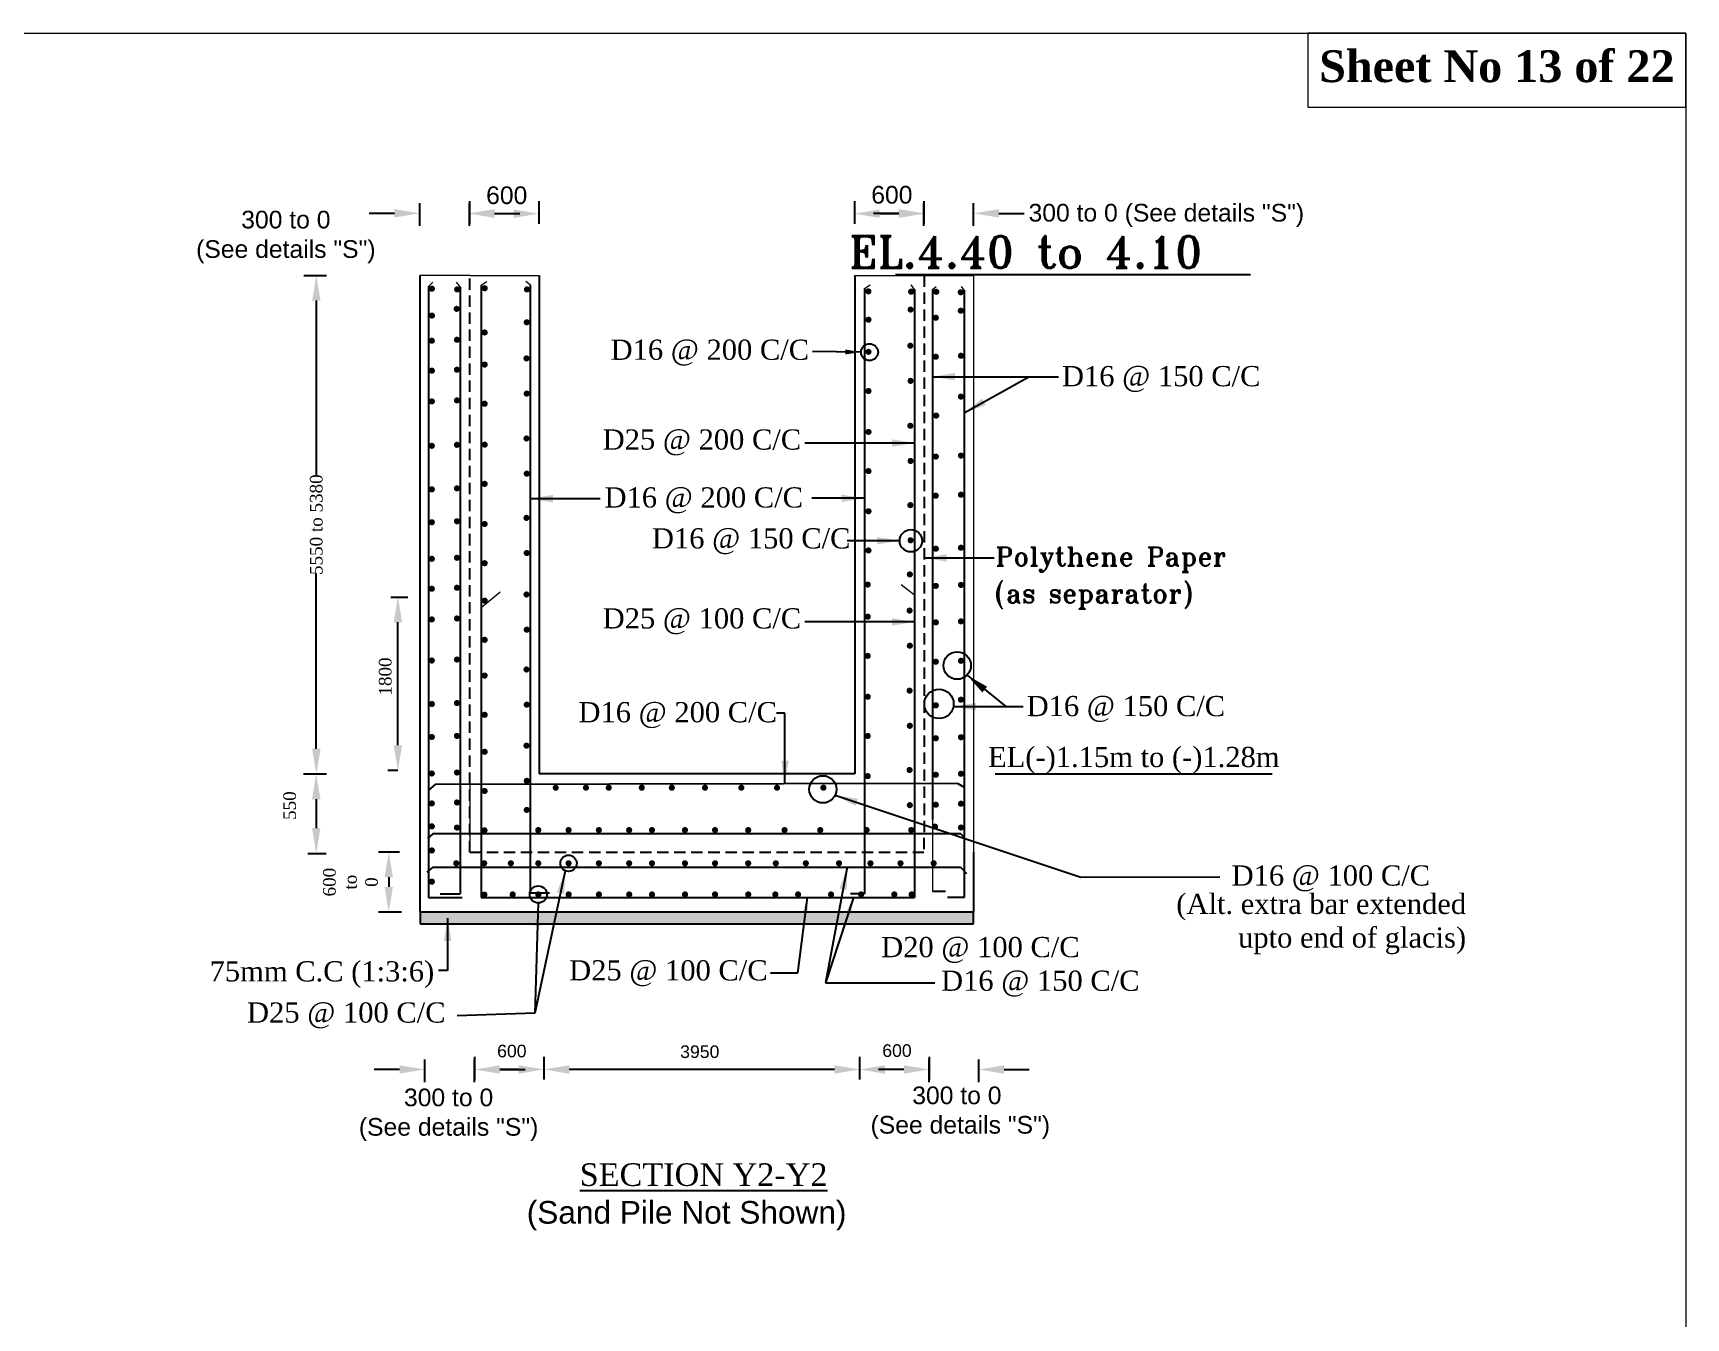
# Model space of a CAD drawing. Extents: x -545075 to 1728153, y -708141 to -305611.
# Drawn here: x 739812 to 772536, y -631002 to -605555 of the extents above; entities that cross this region are included whole.
import ezdxf

# ---------------------------------------------------------------- set-up
doc = ezdxf.new("R2010")
doc.units = 0
doc.header["$MEASUREMENT"] = 0
doc.linetypes.add('DASHED', pattern=[0.75, 0.5, -0.25])
doc.linetypes.add('HIDDEN', pattern=[0.375, 0.25, -0.125])
doc.layers.get('0').update_dxf_attribs({"linetype": 'CONTINUOUS'})
doc.layers.get('DEFPOINTS').update_dxf_attribs({"linetype": 'CONTINUOUS'})
doc.layers.add('LINE', color=7, linetype='CONTINUOUS')
doc.layers.add('TEXT', color=7, linetype='CONTINUOUS')
doc.layers.add('Other line', color=7, linetype='CONTINUOUS', lineweight=15)
doc.styles.add('BIG', font='ROMANT.SHX')
doc.styles.get("Standard").update_dxf_attribs({"font": 'times.ttf', "height": 250})
doc.dimstyles.new('3', dxfattribs={"dimtxt": 225, "dimasz": 350, "dimexe": 100, "dimexo": 25, "dimgap": 9, "dimtad": 0, "dimdec": 0, "dimzin": 0, "dimdsep": 46, "dimtxsty": 'Standard', "dimcen": 0, "dimclrt": 256, "dimadec": 0, "dimazin": 0, "dimtfac": 1, "dimtdec": 0, "dimtofl": 0, "dimtmove": 2, "dimatfit": 3, "dimfxl": 1, "dimtolj": 1, "dimtzin": 0, "dimarcsym": 0})
doc.dimstyles.new('ISO-25', dxfattribs={"dimtxt": 2.5, "dimasz": 2.5, "dimexe": 1.25, "dimexo": 0.625, "dimtad": 1, "dimtxsty": 'Standard', "dimcen": 2.5, "dimadec": 0, "dimazin": 0, "dimtfac": 1, "dimtmove": 0, "dimatfit": 3, "dimfxl": 1, "dimarcsym": 0})

# ---------------------------------------------------------------- blocks, each defined once
blk = doc.blocks.new('*D339')
at = {"layer": 'DEFPOINTS', "color": 0, "lineweight": -2}
for p in [(743524, -610355), (745420, -610355), (744811, -620229)]:
    blk.add_point(p, dxfattribs=at)
at = {"layer": 'LINE', "color": 7, "lineweight": -2}
for p, q in [((745170, -610355), (745620, -610355)), ((745420, -610855), (745420, -614324)), ((745420, -619729), (745420, -616260)), ((745170, -620229), (745620, -620229))]:
    blk.add_line(p, q, dxfattribs=at)
for points in [[(745337, -610855), (745504, -610855), (745420, -610355)], [(745337, -619729), (745504, -619729), (745420, -620229)]]:
    blk.add_solid(points, dxfattribs=at)
at = {"layer": 'LINE', "color": 7, "insert": (745420, -615292), "char_height": 250, "attachment_point": 5, "rotation": 90}
blk.add_mtext('\\A1;5550 to 5380', dxfattribs=at)
blk = doc.blocks.new('*D340')
at = {"layer": 'DEFPOINTS', "color": 0, "lineweight": -2}
for p in [(744811, -620229), (745246, -621801), (745418, -621801)]:
    blk.add_point(p, dxfattribs=at)
at = {"layer": 'LINE', "color": 7, "lineweight": -2}
for p, q in [((745168, -620229), (745618, -620229)), ((745418, -620729), (745418, -621301)), ((745251, -621801), (745618, -621801))]:
    blk.add_line(p, q, dxfattribs=at)
for points in [[(745335, -620729), (745502, -620729), (745418, -620229)], [(745335, -621301), (745502, -621301), (745418, -621801)]]:
    blk.add_solid(points, dxfattribs=at)
at = {"layer": 'LINE', "color": 7, "insert": (744894, -620856), "char_height": 250, "attachment_point": 5, "rotation": 90}
blk.add_mtext('\\A1;550', dxfattribs=at)
blk = doc.blocks.new('*D347')
at = {"layer": 'DEFPOINTS', "color": 0, "lineweight": -2}
for p in [(748451, -608798), (749826, -608798), (748451, -609133)]:
    blk.add_point(p, dxfattribs=at)
at = {"layer": 'LINE', "color": 7, "lineweight": -2}
for p, q in [((748451, -608883), (748451, -609333)), ((749826, -608883), (749826, -609333)), ((749326, -609133), (748951, -609133))]:
    blk.add_line(p, q, dxfattribs=at)
for points in [[(748951, -609049), (748951, -609216), (748451, -609133)], [(749326, -609049), (749326, -609216), (749826, -609133)]]:
    blk.add_solid(points, dxfattribs=at)
at = {"layer": 'LINE', "color": 7, "insert": (749190, -608770), "char_height": 250, "attachment_point": 5}
blk.add_mtext('\\A1;{\\fArial|b0|i0|c0|p34;\\H1.4x;600}', dxfattribs=at)
blk = doc.blocks.new('*D348')
at = {"layer": 'DEFPOINTS', "color": 0, "lineweight": -2}
for p in [(747467, -609126), (747467, -610348), (748451, -610348)]:
    blk.add_point(p, dxfattribs=at)
at = {"layer": 'LINE', "color": 7, "lineweight": -2}
for p, q in [((747467, -609376), (747467, -608926)), ((748451, -609376), (748451, -608926)), ((746967, -609126), (746467, -609126)), ((748951, -609126), (749451, -609126))]:
    blk.add_line(p, q, dxfattribs=at)
for points in [[(746967, -609042), (746967, -609209), (747467, -609126)], [(748951, -609042), (748951, -609209), (748451, -609126)]]:
    blk.add_solid(points, dxfattribs=at)
at = {"layer": 'LINE', "color": 7, "insert": (744817, -609594), "char_height": 250, "attachment_point": 5}
blk.add_mtext('\\A1;{\\fArial|b0|i0|c0|p34;\\H1.4x;300 to 0\\P(See details "S")}', dxfattribs=at)
blk = doc.blocks.new('*D349')
at = {"layer": 'DEFPOINTS', "color": 0, "lineweight": -2}
for p in [(756076, -608590), (757451, -608699), (756076, -609133)]:
    blk.add_point(p, dxfattribs=at)
at = {"layer": 'LINE', "color": 7, "lineweight": -2}
for p, q in [((756076, -608883), (756076, -609333)), ((757451, -608883), (757451, -609333)), ((756951, -609133), (756576, -609133))]:
    blk.add_line(p, q, dxfattribs=at)
for points in [[(756576, -609049), (756576, -609216), (756076, -609133)], [(756951, -609049), (756951, -609216), (757451, -609133)]]:
    blk.add_solid(points, dxfattribs=at)
at = {"layer": 'LINE', "color": 7, "insert": (756815, -608760), "char_height": 250, "attachment_point": 5}
blk.add_mtext('\\A1;{\\fArial|b0|i0|c0|p34;\\H1.4x;600}', dxfattribs=at)
blk = doc.blocks.new('*D350')
at = {"layer": 'DEFPOINTS', "color": 0, "lineweight": -2}
for p in [(757451, -609126), (757451, -610348), (758434, -610348)]:
    blk.add_point(p, dxfattribs=at)
at = {"layer": 'LINE', "color": 7, "lineweight": -2}
for p, q in [((757451, -609376), (757451, -608926)), ((758434, -609376), (758434, -608926)), ((756951, -609126), (756451, -609126)), ((758934, -609126), (759434, -609126))]:
    blk.add_line(p, q, dxfattribs=at)
for points in [[(756951, -609042), (756951, -609209), (757451, -609126)], [(758934, -609042), (758934, -609209), (758434, -609126)]]:
    blk.add_solid(points, dxfattribs=at)
at = {"layer": 'LINE', "color": 7, "insert": (762249, -609166), "char_height": 250, "attachment_point": 5}
blk.add_mtext('\\A1;{\\fArial|b0|i0|c0|p34;\\H1.4x;300 to 0 (See details "S")}', dxfattribs=at)
blk = doc.blocks.new('*D351')
at = {"layer": 'DEFPOINTS', "color": 0, "lineweight": -2}
for p in [(756177, -625538), (749927, -625746), (749927, -626081)]:
    blk.add_point(p, dxfattribs=at)
at = {"layer": 'LINE', "color": 7, "lineweight": -2}
for p, q in [((749927, -625831), (749927, -626281)), ((756177, -625831), (756177, -626281)), ((755677, -626081), (750427, -626081))]:
    blk.add_line(p, q, dxfattribs=at)
for points in [[(750427, -625998), (750427, -626165), (749927, -626081)], [(755677, -625998), (755677, -626165), (756177, -626081)]]:
    blk.add_solid(points, dxfattribs=at)
at = {"layer": 'LINE', "color": 7, "insert": (753012, -625731), "char_height": 250, "attachment_point": 5}
blk.add_mtext('\\A1;{\\fArial|b0|i0|c0|p34;3950}', dxfattribs=at)
blk = doc.blocks.new('*D352')
at = {"layer": 'DEFPOINTS', "color": 0, "lineweight": -2}
for p in [(756177, -625538), (757552, -625648), (756177, -626081)]:
    blk.add_point(p, dxfattribs=at)
at = {"layer": 'LINE', "color": 7, "lineweight": -2}
for p, q in [((756177, -625831), (756177, -626281)), ((757552, -625831), (757552, -626281)), ((757052, -626081), (756677, -626081))]:
    blk.add_line(p, q, dxfattribs=at)
for points in [[(756677, -625998), (756677, -626165), (756177, -626081)], [(757052, -625998), (757052, -626165), (757552, -626081)]]:
    blk.add_solid(points, dxfattribs=at)
at = {"layer": 'LINE', "color": 7, "insert": (756916, -625709), "char_height": 250, "attachment_point": 5}
blk.add_mtext('\\A1;{\\fArial|b0|i0|c0|p34;600}', dxfattribs=at)
blk = doc.blocks.new('*D353')
at = {"layer": 'DEFPOINTS', "color": 0, "lineweight": -2}
for p in [(748552, -625746), (749927, -625746), (748552, -626081)]:
    blk.add_point(p, dxfattribs=at)
at = {"layer": 'LINE', "color": 7, "lineweight": -2}
for p, q in [((748552, -625831), (748552, -626281)), ((749927, -625831), (749927, -626281)), ((749427, -626081), (749052, -626081))]:
    blk.add_line(p, q, dxfattribs=at)
for points in [[(749052, -625998), (749052, -626165), (748552, -626081)], [(749427, -625998), (749427, -626165), (749927, -626081)]]:
    blk.add_solid(points, dxfattribs=at)
at = {"layer": 'LINE', "color": 7, "insert": (749291, -625718), "char_height": 250, "attachment_point": 5}
blk.add_mtext('\\A1;{\\fArial|b0|i0|c0|p34;600}', dxfattribs=at)
blk = doc.blocks.new('*D354')
at = {"layer": 'DEFPOINTS', "color": 0, "lineweight": -2}
for p in [(757552, -626081), (757552, -627303), (758535, -627303)]:
    blk.add_point(p, dxfattribs=at)
at = {"layer": 'LINE', "color": 7, "lineweight": -2}
for p, q in [((757552, -626331), (757552, -625881)), ((758535, -626331), (758535, -625881)), ((757052, -626081), (756552, -626081)), ((759035, -626081), (759535, -626081))]:
    blk.add_line(p, q, dxfattribs=at)
for points in [[(757052, -625998), (757052, -626165), (757552, -626081)], [(759035, -625998), (759035, -626165), (758535, -626081)]]:
    blk.add_solid(points, dxfattribs=at)
at = {"layer": 'LINE', "color": 7, "insert": (758102, -626938), "char_height": 250, "attachment_point": 5}
blk.add_mtext('\\A1;{\\fArial|b0|i0|c0|p34;\\H1.4x;300 to 0\\P (See details "S")}', dxfattribs=at)
blk = doc.blocks.new('*D355')
at = {"layer": 'DEFPOINTS', "color": 0, "lineweight": -2}
for p in [(747568, -626081), (747568, -627303), (748552, -627303)]:
    blk.add_point(p, dxfattribs=at)
at = {"layer": 'LINE', "color": 7, "lineweight": -2}
for p, q in [((747568, -626331), (747568, -625881)), ((748552, -626331), (748552, -625881)), ((747068, -626081), (746568, -626081)), ((749052, -626081), (749552, -626081))]:
    blk.add_line(p, q, dxfattribs=at)
for points in [[(747068, -625998), (747068, -626165), (747568, -626081)], [(749052, -625998), (749052, -626165), (748552, -626081)]]:
    blk.add_solid(points, dxfattribs=at)
at = {"layer": 'LINE', "color": 7, "insert": (748039, -626979), "char_height": 250, "attachment_point": 5}
blk.add_mtext('\\A1;{\\fArial|b0|i0|c0|p34;\\H1.4x;300 to 0\\P(See details "S")}', dxfattribs=at)
blk = doc.blocks.new('*D75')
at = {"layer": 'DEFPOINTS', "color": 0, "lineweight": -2}
for p in [(747070, -621776), (746854, -622965), (747478, -622965)]:
    blk.add_point(p, dxfattribs=at)
at = {"layer": 'LINE', "color": 7, "lineweight": -2}
for p, q in [((747065, -621776), (746654, -621776)), ((746854, -622276), (746854, -622465)), ((747104, -622965), (746654, -622965))]:
    blk.add_line(p, q, dxfattribs=at)
for points in [[(746771, -622276), (746938, -622276), (746854, -621776)], [(746771, -622465), (746938, -622465), (746854, -622965)]]:
    blk.add_solid(points, dxfattribs=at)
at = {"layer": 'LINE', "color": 7, "insert": (746097, -622371), "char_height": 250, "attachment_point": 5, "rotation": 90}
blk.add_mtext('\\A1;600\\Pto\\P0', dxfattribs=at)
blk = doc.blocks.new('*D558')
at = {"layer": 'DEFPOINTS', "color": 0, "lineweight": -2}
for p in [(746888, -616725), (747035, -616725), (747035, -620160)]:
    blk.add_point(p, dxfattribs=at)
at = {"layer": 'LINE', "color": 7, "lineweight": -2}
for p, q in [((746893, -616725), (747235, -616725)), ((747035, -619660), (747035, -617225)), ((747035, -620160), (746835, -620160))]:
    blk.add_line(p, q, dxfattribs=at)
for points in [[(746952, -617225), (747119, -617225), (747035, -616725)], [(746952, -619660), (747119, -619660), (747035, -620160)]]:
    blk.add_solid(points, dxfattribs=at)
at = {"layer": 'LINE', "color": 7, "insert": (746786, -618299), "char_height": 250, "attachment_point": 5, "rotation": 90}
blk.add_mtext('\\A1;1800', dxfattribs=at)

msp = doc.modelspace()

# ---------------------------------------------------------------- hatches: boundary and pattern name
at = {"layer": 'LINE'}
h = msp.add_hatch(dxfattribs=at)
h.set_pattern_fill('AR-CONC', color=256, scale=56, style=0)
h.set_pattern_definition([(50, (304526.18, 19042.53), (401.6657, -35.1412), [42, -462]), (355, (304526.18, 19042.53), (-77.70075, 421.2276), [33.6, -369.6]), (100.4514, (304559.65, 19039.6), (323.96525, 386.08614), [35.6945, -392.63958]), (46.1842, (304526.2, 19154.53), (597.655, -92.69065), [63, -693]), (96.6356, (304576, 19146.8), (523.4111, 545.506), [53.54176, -588.9593]), (351.1842, (304526.2, 19154.5), (523.4107, 545.5064), [50.4, -554.4]), (21, (304582.18, 19126.53), (334.26795, -225.46658), [42, -462]), (326, (304582.18, 19126.53), (136.25659, 406.08403), [33.6, -369.6]), (71.4514, (304610.03, 19107.74), (470.52467, 180.61708), [35.6945, -392.63958]), (37.5, (304526.18, 19042.53), (6.80952, 186.420558), [0, -365.12, 0, -375.2, 0, -371]), (7.5, (304526.18, 19042.53), (147.31894, 220.87056), [0, -213.92, 0, -356.72, 0, -141.4]), (327.5, (304401.3, 19042.53), (298.940564, -12.630728), [0, -140, 0, -436.8, 0, -579.6]), (317.5, (304345.3, 19042.53), (326.584255, 56.05879), [0, -182, 0, -290.08, 0, -411.6])])
h.paths.add_polyline_path([(758428.701, -623194.53), (758428.701, -622964.7), (747477.985, -622964.7), (747477.985, -623194.53)])

# ---------------------------------------------------------------- linework, layer by layer
at = {"color": 7, "linetype": 'ByBlock', "lineweight": 20}
msp.add_lwpolyline([(700563.752, -656449.814), (700563.752, -605555.167), (772535.981, -605555.167), (772535.981, -656449.814), (700563.752, -656449.814)], close=True, dxfattribs=at)
at = {"linetype": 'ByBlock'}
for centre, radius in [((756373.563, -611875.107), 167.415), ((757191.907, -615610.406), 221.213), ((758109.124, -618081.91), 272.386), ((757748.013, -618841.216), 289.922), ((755450.379, -620533.649), 270)]:
    msp.add_circle(centre, radius, dxfattribs=at)
at = {"layer": 'LINE'}
for p, q in [((747472.666, -610354.631), (747472.666, -621963.411)), ((747472.666, -610354.631), (747472.666, -620221.922)), ((747642.171, -610574.007), (747642.171, -622675.781)), ((748266.159, -610579.007), (748266.159, -622601.26)), ((748685.877, -610550.007), (748685.877, -622675.781)), ((749652.879, -610545.007), (749652.879, -622583)), ((749831.159, -610354.631), (749831.159, -620229.017)), ((756081.159, -610354.631), (756081.159, -620229.017)), ((756271.159, -610614.007), (756271.159, -622600)), ((757266.159, -610636.007), (757266.159, -622675.781)), ((757620.344, -610636.007), (757620.344, -621131.779)), ((758244.333, -610649.007), (758244.333, -622675.781)), ((747775.991, -620434.861), (747642.171, -620548.593)), ((758119.524, -620417.023), (747775.991, -620434.861)), ((756081.159, -620229.017), (749831.159, -620229.017)), ((758119.524, -620417.023), (758244.333, -620488.992)), ((758862.842, -620229.017), (764342.302, -620229.017)), ((758179.842, -621414.017), (747724.842, -621414.017)), ((747725.88, -622074.512), (747607.912, -622171.854)), ((747725.88, -622074.512), (758173.954, -622074.512)), ((758173.954, -622074.512), (758294.819, -622203.015)), ((747875.143, -622601.26), (748266.159, -622601.26)), ((748685.877, -622675.781), (757266.159, -622675.781)), ((757876.403, -622558), (757620.344, -622558)), ((747477.985, -622964.7), (747477.985, -623194.53)), ((758428.701, -623194.53), (758428.701, -622964.7)), ((747477.985, -623194.53), (758428.701, -623194.53))]:
    msp.add_line(p, q, dxfattribs=at)
at = {"layer": 'LINE', "color": 0, "linetype": 'DASHED', "ltscale": 450}
for p, q in [((748456.159, -621776.419), (748456.159, -610354.631)), ((757456.159, -610354.631), (757450.84, -621776.419))]:
    msp.add_line(p, q, dxfattribs=at)
at = {"layer": 'LINE', "color": 0}
msp.add_line((763912.646, -610343.759), (756888.549, -610343.759), dxfattribs=at)
at = {"layer": 'LINE', "color": 0, "linetype": 'ByBlock', "lineweight": -2}
for p, q in [((747724.842, -621414.017), (747621.842, -621510)), ((758179.842, -621414.017), (758254.842, -621494)), ((747642.171, -622675.781), (748309.842, -622674)), ((749652.879, -622583), (750034.842, -622583)), ((756271.159, -622600), (755994.842, -622600)), ((758244.333, -622675.781), (757916.842, -622675.781))]:
    msp.add_line(p, q, dxfattribs=at)
at = {"layer": 'LINE', "lineweight": 9}
msp.add_lwpolyline([(772535.981, -605555.167), (765049.177, -605555.167), (765049.177, -607023.778), (772535.981, -607023.778)], close=True, dxfattribs=at)
at = {"layer": 'LINE', "color": 0, "const_width": 60.48}
for points in [[(747678.414, -610618.007, 1), (747738.894, -610618.007, 1)], [(748178.414, -610633.007, 1), (748238.894, -610633.007, 1)], [(748724.414, -610609.007, 1), (748784.894, -610609.007, 1)], [(749559.414, -610633.007, 1), (749619.894, -610633.007, 1)], [(756320.414, -610671.007, 1), (756380.894, -610671.007, 1)], [(757165.414, -610677.007, 1), (757225.894, -610677.007, 1)], [(757664.414, -610680.007, 1), (757724.894, -610680.007, 1)], [(758148.414, -610689.007, 1), (758208.894, -610689.007, 1)], [(747678.802, -611150.699, 1), (747739.282, -611150.699, 1)], [(748168.419, -611017.252, 1), (748228.899, -611017.252, 1)], [(749555.877, -611283.905, 1), (749616.357, -611283.905, 1)], [(756321.34, -611232.865, 1), (756381.82, -611232.865, 1)], [(757154.743, -611031.738, 1), (757215.223, -611031.738, 1)], [(757655.01, -611194.347, 1), (757715.49, -611194.347, 1)], [(758149.052, -611054.749, 1), (758209.532, -611054.749, 1)], [(747676.836, -611649.224, 1), (747737.316, -611649.224, 1)], [(748174.307, -611629.588, 1), (748234.787, -611629.588, 1)], [(748722.473, -611485.032, 1), (748782.953, -611485.032, 1)], [(756322.011, -611868.749, 1), (756382.491, -611868.749, 1)], [(757149.788, -611747.181, 1), (757210.268, -611747.181, 1)], [(757655.01, -611966.282, 1), (757715.49, -611966.282, 1)], [(758152.481, -611946.646, 1), (758212.961, -611946.646, 1)], [(747676.836, -612242.423, 1), (747737.316, -612242.423, 1)], [(748174.307, -612222.787, 1), (748234.787, -612222.787, 1)], [(748723.144, -612120.916, 1), (748783.624, -612120.916, 1)], [(749550.922, -611999.348, 1), (749611.402, -611999.348, 1)], [(756321.34, -612644.758, 1), (756381.82, -612644.758, 1)], [(757154.743, -612443.631, 1), (757215.223, -612443.631, 1)], [(747676.836, -612850.511, 1), (747737.316, -612850.511, 1)], [(748174.307, -612830.875, 1), (748234.787, -612830.875, 1)], [(748722.473, -612896.926, 1), (748782.953, -612896.926, 1)], [(749555.877, -612695.798, 1), (749616.357, -612695.798, 1)], [(758152.481, -612755.413, 1), (758212.961, -612755.413, 1)], [(757662.272, -613130.788, 1), (757722.752, -613130.788, 1)], [(749550.922, -613585.416, 1), (749611.402, -613585.416, 1)], [(756322.011, -613454.817, 1), (756382.491, -613454.817, 1)], [(757149.788, -613333.249, 1), (757210.268, -613333.249, 1)], [(747676.836, -613730.027, 1), (747737.316, -613730.027, 1)], [(748174.307, -613710.391, 1), (748234.787, -613710.391, 1)], [(748723.144, -613706.984, 1), (748783.624, -613706.984, 1)], [(757655.01, -613943.225, 1), (757715.49, -613943.225, 1)], [(758152.481, -613923.589, 1), (758212.961, -613923.589, 1)], [(749555.877, -614281.866, 1), (749616.357, -614281.866, 1)], [(756321.34, -614230.826, 1), (756381.82, -614230.826, 1)], [(757154.743, -614029.699, 1), (757215.223, -614029.699, 1)], [(747676.836, -614591.758, 1), (747737.316, -614591.758, 1)], [(748174.307, -614572.122, 1), (748234.787, -614572.122, 1)], [(748722.473, -614482.994, 1), (748782.953, -614482.994, 1)], [(757149.788, -614904.763, 1), (757210.268, -614904.763, 1)], [(757654.257, -614718.386, 1), (757714.737, -614718.386, 1)], [(758151.729, -614698.751, 1), (758212.209, -614698.751, 1)], [(747676.836, -615243.549, 1), (747737.316, -615243.549, 1)], [(748174.307, -615223.913, 1), (748234.787, -615223.913, 1)], [(749550.922, -615156.93, 1), (749611.402, -615156.93, 1)], [(756322.011, -615026.331, 1), (756382.491, -615026.331, 1)], [(748723.144, -615278.499, 1), (748783.624, -615278.499, 1)], [(749555.877, -615853.381, 1), (749616.357, -615853.381, 1)], [(756321.34, -615802.341, 1), (756381.82, -615802.341, 1)], [(757154.743, -615601.214, 1), (757215.223, -615601.214, 1)], [(757655.01, -615767.943, 1), (757715.49, -615767.943, 1)], [(758152.481, -615748.308, 1), (758212.961, -615748.308, 1)], [(747676.836, -615967.736, 1), (747737.316, -615967.736, 1)], [(748174.307, -615948.101, 1), (748234.787, -615948.101, 1)], [(748722.473, -616054.508, 1), (748782.953, -616054.508, 1)], [(747676.836, -616560.935, 1), (747737.316, -616560.935, 1)], [(748174.307, -616541.299, 1), (748234.787, -616541.299, 1)], [(756306.953, -616478.175, 1), (756367.433, -616478.175, 1)], [(757140.356, -616277.048, 1), (757200.836, -616277.048, 1)], [(757655.01, -616504.378, 1), (757715.49, -616504.378, 1)], [(758152.481, -616484.742, 1), (758212.961, -616484.742, 1)], [(748723.144, -616796.443, 1), (748783.624, -616796.443, 1)], [(749550.922, -616674.875, 1), (749611.402, -616674.875, 1)], [(747676.836, -617169.023, 1), (747737.316, -617169.023, 1)], [(748174.307, -617149.388, 1), (748234.787, -617149.388, 1)], [(756307.624, -617114.059, 1), (756368.104, -617114.059, 1)], [(757135.401, -616992.491, 1), (757195.881, -616992.491, 1)], [(757655.01, -617226.261, 1), (757715.49, -617226.261, 1)], [(758152.481, -617206.625, 1), (758212.961, -617206.625, 1)], [(749555.877, -617371.325, 1), (749616.357, -617371.325, 1)], [(748722.473, -617572.452, 1), (748782.953, -617572.452, 1)], [(757140.356, -617688.941, 1), (757200.836, -617688.941, 1)], [(747676.836, -617982.229, 1), (747737.316, -617982.229, 1)], [(748174.307, -617962.593, 1), (748234.787, -617962.593, 1)], [(749550.922, -618159.579, 1), (749611.402, -618159.579, 1)], [(756306.953, -617890.068, 1), (756367.433, -617890.068, 1)], [(757655.01, -618007.32, 1), (757715.49, -618007.32, 1)], [(758152.481, -617987.684, 1), (758212.961, -617987.684, 1)], [(748723.144, -618281.147, 1), (748783.624, -618281.147, 1)], [(747676.836, -618843.96, 1), (747737.316, -618843.96, 1)], [(748174.307, -618824.324, 1), (748234.787, -618824.324, 1)], [(749555.877, -618856.029, 1), (749616.357, -618856.029, 1)], [(756307.624, -618700.127, 1), (756368.104, -618700.127, 1)], [(757135.401, -618578.559, 1), (757195.881, -618578.559, 1)], [(757655.01, -618869.051, 1), (757715.49, -618869.051, 1)], [(758151.076, -618758.088, 1), (758211.556, -618758.088, 1)], [(748722.473, -619057.156, 1), (748782.953, -619057.156, 1)], [(747676.836, -619495.751, 1), (747737.316, -619495.751, 1)], [(748174.307, -619476.116, 1), (748234.787, -619476.116, 1)], [(756306.953, -619476.136, 1), (756367.433, -619476.136, 1)], [(757140.356, -619275.009, 1), (757200.836, -619275.009, 1)], [(757655.01, -619520.842, 1), (757715.49, -619520.842, 1)], [(758152.481, -619501.207, 1), (758212.961, -619501.207, 1)], [(748723.144, -619790.022, 1), (748783.624, -619790.022, 1)], [(749550.922, -619668.453, 1), (749611.402, -619668.453, 1)], [(757135.401, -620150.073, 1), (757195.881, -620150.073, 1)], [(747676.836, -620219.938, 1), (747737.316, -620219.938, 1)], [(748174.307, -620200.303, 1), (748234.787, -620200.303, 1)], [(749555.877, -620364.904, 1), (749616.357, -620364.904, 1)], [(750128.532, -620500.604, 1), (750189.012, -620500.604, 1)], [(750728.378, -620500.604, 1), (750788.858, -620500.604, 1)], [(751179.84, -620500.604, 1), (751240.32, -620500.604, 1)], [(751833.357, -620500.604, 1), (751893.837, -620500.604, 1)], [(752428.238, -620500.604, 1), (752488.718, -620500.604, 1)], [(753084.911, -620500.604, 1), (753145.391, -620500.604, 1)], [(753804.724, -620500.604, 1), (753865.204, -620500.604, 1)], [(754510.627, -620500.604, 1), (754571.107, -620500.604, 1)], [(755429.338, -620500.604, 1), (755489.818, -620500.604, 1)], [(756307.624, -620271.641, 1), (756368.104, -620271.641, 1)], [(757655.01, -620245.029, 1), (757715.49, -620245.029, 1)], [(758152.481, -620225.394, 1), (758212.961, -620225.394, 1)], [(747676.836, -620813.137, 1), (747737.316, -620813.137, 1)], [(748174.307, -620793.502, 1), (748234.787, -620793.502, 1)], [(748722.473, -620566.031, 1), (748782.953, -620566.031, 1)], [(758152.481, -620818.593, 1), (758212.961, -620818.593, 1)], [(749555.877, -620940.904, 1), (749616.357, -620940.904, 1)], [(757140.356, -620846.524, 1), (757200.836, -620846.524, 1)], [(757655.01, -620838.228, 1), (757715.49, -620838.228, 1)], [(747676.836, -621266.853, 1), (747737.316, -621266.853, 1)], [(748174.307, -621291.59, 1), (748234.787, -621291.59, 1)], [(748719.306, -621345.555, 1), (748779.786, -621345.555, 1)], [(749783.964, -621339.755, 1), (749844.444, -621339.755, 1)], [(750383.811, -621339.755, 1), (750444.291, -621339.755, 1)], [(750983.658, -621339.755, 1), (751044.138, -621339.755, 1)], [(751583.504, -621339.755, 1), (751643.984, -621339.755, 1)], [(752034.966, -621339.755, 1), (752095.446, -621339.755, 1)], [(752688.483, -621339.755, 1), (752748.963, -621339.755, 1)], [(753283.364, -621339.755, 1), (753343.844, -621339.755, 1)], [(753940.038, -621339.755, 1), (754000.518, -621339.755, 1)], [(754659.85, -621339.755, 1), (754720.33, -621339.755, 1)], [(755365.753, -621339.755, 1), (755426.233, -621339.755, 1)], [(756284.464, -621339.755, 1), (756344.944, -621339.755, 1)], [(757167.93, -621339.755, 1), (757228.41, -621339.755, 1)], [(757639.139, -621271.826, 1), (757699.619, -621271.826, 1)], [(758152.481, -621289.681, 1), (758212.961, -621289.681, 1)], [(747676.836, -621743.853, 1), (747737.316, -621743.853, 1)], [(748160.335, -621997.487, 1), (748220.815, -621997.487, 1)], [(748713.182, -621997.487, 1), (748773.662, -621997.487, 1)], [(749241.029, -621997.487, 1), (749301.509, -621997.487, 1)], [(749783.964, -621997.487, 1), (749844.444, -621997.487, 1)], [(750383.811, -621997.487, 1), (750444.291, -621997.487, 1)], [(750983.658, -621997.487, 1), (751044.138, -621997.487, 1)], [(751583.504, -621997.487, 1), (751643.984, -621997.487, 1)], [(752034.966, -621997.487, 1), (752095.446, -621997.487, 1)], [(752688.483, -621997.487, 1), (752748.963, -621997.487, 1)], [(753283.364, -621997.487, 1), (753343.844, -621997.487, 1)], [(753940.038, -621997.487, 1), (754000.518, -621997.487, 1)], [(754486.8, -621997.487, 1), (754547.28, -621997.487, 1)], [(755081.681, -621997.487, 1), (755142.161, -621997.487, 1)], [(755738.355, -621997.487, 1), (755798.835, -621997.487, 1)], [(756360.838, -621997.487, 1), (756421.318, -621997.487, 1)], [(756955.72, -621997.487, 1), (757016.2, -621997.487, 1)], [(757612.393, -621997.487, 1), (757672.873, -621997.487, 1)], [(747676.836, -622361.853, 1), (747737.316, -622361.853, 1)], [(748717.396, -622617.744, 1), (748777.876, -622617.744, 1)], [(749277.243, -622614.744, 1), (749337.723, -622614.744, 1)], [(749784.964, -622614.744, 1), (749845.444, -622614.744, 1)], [(750384.811, -622614.744, 1), (750445.291, -622614.744, 1)], [(750984.658, -622614.744, 1), (751045.138, -622614.744, 1)], [(751584.504, -622614.744, 1), (751644.984, -622614.744, 1)], [(752035.966, -622614.744, 1), (752096.446, -622614.744, 1)], [(752689.483, -622614.744, 1), (752749.963, -622614.744, 1)], [(753284.364, -622614.744, 1), (753344.844, -622614.744, 1)], [(753941.038, -622614.744, 1), (754001.518, -622614.744, 1)], [(754476.405, -622614.744, 1), (754536.885, -622614.744, 1)], [(754927.866, -622614.744, 1), (754988.346, -622614.744, 1)], [(755581.383, -622614.744, 1), (755641.863, -622614.744, 1)], [(756176.265, -622614.744, 1), (756236.745, -622614.744, 1)], [(756832.938, -622614.744, 1), (756893.418, -622614.744, 1)], [(757175.304, -622613.744, 1), (757235.784, -622613.744, 1)]]:
    msp.add_lwpolyline(points, format="xyb", close=True, dxfattribs=at)
at = {"layer": 'LINE'}
msp.add_lwpolyline([(758428.701, -621776.419), (758428.701, -622964.7), (747477.985, -622964.7), (747477.985, -621776.419)], dxfattribs=at)
at = {"layer": 'LINE', "color": 0, "linetype": 'DASHED', "ltscale": 450}
msp.add_lwpolyline([(748456.159, -621776.419), (757450.84, -621776.419)], dxfattribs=at)
at = {"layer": 'LINE'}
msp.add_circle((750414.051, -621997.487), 161.134, dxfattribs=at)
at = {"layer": 'LINE', "color": 0, "linetype": 'ByBlock', "lineweight": -2}
msp.add_circle((749815.204, -622614.744), 169.256, dxfattribs=at)
at = {"layer": 'Other line', "color": 0}
for p, q in [((748456.159, -610354.631), (747472.666, -610354.631)), ((747642.171, -610574.007), (747723.654, -610486.007)), ((748266.159, -610579.007), (748196.654, -610486.007)), ((748456.159, -610354.631), (749831.159, -610354.631)), ((748685.877, -610550.007), (748798.654, -610477.007)), ((749652.879, -610545.007), (749568.654, -610477.007)), ((756081.159, -610354.631), (758434.333, -610354.631)), ((756271.159, -610614.007), (756386.654, -610540.007)), ((757266.159, -610636.007), (757197.654, -610543.007)), ((757456.159, -610354.631), (758434.333, -610354.631)), ((757620.344, -610636.007), (757688.654, -610573.007)), ((758244.333, -610649.007), (758192.654, -610578.007)), ((758434.333, -621989.01), (758434.333, -610354.631)), ((757266.159, -616685.47), (756997.57, -616484)), ((748685.877, -616930), (749060.543, -616622.919)), ((747642.171, -621106.688), (747642.171, -621485.829)), ((748266.159, -621297.907), (748266.159, -621354.211)), ((757620.344, -621131.779), (757620.344, -622558)), ((758244.333, -621432.999), (758244.333, -621489.302))]:
    msp.add_line(p, q, dxfattribs=at)
at = {"layer": 'Other line', "color": 0, "linetype": 'HIDDEN'}
msp.add_line((748456.159, -620229.017), (748456.159, -621776.419), dxfattribs=at)

# ---------------------------------------------------------------- texts
at = {"linetype": 'ByBlock', "char_height": 400, "attachment_point": 3}
for s, insert, width in [('D16 @ 200 C/C', (755176.311, -611626.908), 4181.1469), ('D16 @ 150 C/C', (764112.446, -612150.003), 4181.1469), ('D25 @ 200 C/C', (755019.479, -613405.142), 4181.1469), ('D16 @ 200 C/C', (755055.592, -614552.185), 4181.1469), ('D16 @ 150 C/C', (755994.656, -615362.206), 4181.1469), ('D25 @ 100 C/C', (755019.479, -616947.396), 4181.1469), ('D16 @ 200 C/C', (754540.066, -618805.363), 4181.1469), ('D16 @ 150 C/C', (763412.899, -618684.201), 4181.1469), ('D16 @ 100 C/C', (767471.056, -622039.498), 4181.1469), ('     (Alt. extra bar extended upto end of glacis)', (768183.209, -622601.547), 6702.19456), ('{\\fTimes New Roman|b0|i0|c0|p18;D20 @ 100 C/C}', (760532.9, -623457.339), 4181.1469), ('{\\fTimes New Roman|b0|i0|c0|p18;75mm C.C (1:3:6)}', (747755.008, -623937.309), 4523.64507), ('D25 @ 100 C/C', (754355.345, -623918.289), 4181.1469), ('D16 @ 150 C/C', (761718.769, -624123.421), 4181.1469), ('D25 @ 100 C/C', (747978.9, -624753.339), 4181.1469)]:
    msp.add_mtext(s, dxfattribs=dict(at, insert=insert, width=width))
at = {"linetype": 'ByBlock', "insert": (764490.528, -619692.608), "char_height": 400, "attachment_point": 3}
msp.add_mtext('EL(-)1.15m to (-)1.28m', dxfattribs=at)
at = {"layer": 'LINE', "color": 0, "style": 'BIG'}
for s, p in [('Polythene Paper', (758868.364, -616106.726)), ('(as separator)', (758847.502, -616836.444))]:
    msp.add_text(s, height=371.28, dxfattribs=at).set_placement(p)
at = {"layer": 'LINE', "color": 7, "lineweight": 9, "insert": (765274.851, -605896.53), "char_height": 630.51064, "width": 22647.73735, "attachment_point": 1}
msp.add_mtext('{\\fTimes New Roman|b1|i0|c0|p18;Sheet No 13 of 22}', dxfattribs=at)
at = {"layer": 'LINE', "color": 0, "insert": (752664.114, -627939.795), "char_height": 448, "width": 21075.69772, "attachment_point": 2, "style": 'BIG'}
msp.add_mtext('{\\fTimes New Roman|b1|i0|c0|p18;     \\fTimes New Roman|b0|i0|c0|p18;\\LSECTION Y2-Y2\\l    \\P\\A1;\\fArial|b0|i0|c0|p34;\\C7; (Sand Pile Not Shown) }', dxfattribs=at)
at = {"layer": 'TEXT', "color": 0, "style": 'BIG'}
msp.add_text('EL.4.40 to 4.10', height=630, dxfattribs=at).set_placement((755966.455, -610207.277))

# ---------------------------------------------------------------- dimensions: what is measured, and where the dimension line sits
at = {"layer": 'LINE'}
for base, p1, p2, angle, text, picture, middle in [((757450.84, -609125.65), (758434.333, -610347.536), (757450.84, -610347.536), 180, '{\\fArial|b0|i0|c0|p34;\\H1.4x;300 to 0 (See details "S")}', '*D350', (762249, -609165.968)), ((747467.348, -609125.65), (748450.84, -610347.536), (747467.348, -610347.536), 180, '{\\fArial|b0|i0|c0|p34;\\H1.4x;300 to 0\\P(See details "S")}', '*D348', (744816.693, -609593.968)), ((748450.84, -609132.745), (749825.84, -608797.839), (748450.84, -608797.839), 180, '{\\fArial|b0|i0|c0|p34;\\H1.4x;600}', '*D347', (749190.032, -608769.518)), ((756075.84, -609132.745), (757450.84, -608699.392), (756075.84, -608589.759), 180, '{\\fArial|b0|i0|c0|p34;\\H1.4x;600}', '*D349', (756815.032, -608760.211)), ((745418.285, -621801.017), (744811.004, -620229.017), (745246.479, -621801.017), 90, '550', '*D340', (744893.922, -620855.957)), ((748551.603, -626081.31), (749926.603, -625746.403), (748551.603, -625746.403), 180, '{\\fArial|b0|i0|c0|p34;600}', '*D353', (749290.795, -625718.082)), ((749926.603, -626081.31), (756176.603, -625538.323), (749926.603, -625746.403), 180, '{\\fArial|b0|i0|c0|p34;3950}', '*D351', (753011.873, -625731.253)), ((756176.603, -626081.31), (757551.603, -625647.956), (756176.603, -625538.323), 180, '{\\fArial|b0|i0|c0|p34;600}', '*D352', (756915.795, -625708.776)), ((747568.111, -626081.31), (748551.603, -627303.196), (747568.111, -627303.196), 180, '{\\fArial|b0|i0|c0|p34;\\H1.4x;300 to 0\\P(See details "S")}', '*D355', (748038.654, -626978.891)), ((757551.603, -626081.31), (758535.095, -627303.196), (757551.603, -627303.196), 180, '{\\fArial|b0|i0|c0|p34;\\H1.4x;300 to 0\\P (See details "S")}', '*D354', (758101.842, -626938))]:
    dim = msp.add_linear_dim(base=base, p1=p1, p2=p2, angle=angle, text=text, dimstyle='3', override={"dimtxt": 500, "dimasz": 500, "dimexe": 200, "dimexo": 5, "dimdle": 250, "dimclrd": 7, "dimclre": 7, "dimclrt": 7, "dimfxl": 250, "dimfxlon": 1}, dxfattribs=at)
    dim.commit()
    dim.dimension.update_dxf_attribs({"geometry": picture, "text_midpoint": middle, "dimtype": 160})
at = {"layer": 'LINE', "color": 0}
dim = msp.add_linear_dim(base=(745420.384, -610354.631), p1=(744811.004, -620229.017), p2=(743523.821, -610354.631), angle=90, text='5550 to 5380', dimstyle='3', override={"dimtxt": 500, "dimasz": 500, "dimexe": 200, "dimexo": 5, "dimdle": 250, "dimclrd": 7, "dimclre": 7, "dimclrt": 7, "dimfxl": 250, "dimfxlon": 1}, dxfattribs=at)
dim.commit()
dim.dimension.update_dxf_attribs({"geometry": '*D339', "text_midpoint": (745420.384, -615291.824)})
dim = msp.add_linear_dim(base=(747035.496, -616725), p1=(747035.496, -620160), p2=(746887.842, -616725), angle=90, text='1800', dimstyle='3', override={"dimtxt": 500, "dimasz": 500, "dimexe": 200, "dimexo": 5, "dimdle": 250, "dimclrd": 7, "dimclre": 7, "dimclrt": 7, "dimfxl": 250, "dimfxlon": 1}, dxfattribs=at)
dim.commit()
dim.dimension.update_dxf_attribs({"geometry": '*D558', "text_midpoint": (746785.842, -618299), "dimtype": 160})
at = {"layer": 'LINE'}
dim = msp.add_linear_dim(base=(746854.206, -622964.7), p1=(747070.496, -621776.419), p2=(747477.985, -622964.7), angle=90, text='600\\Pto\\P0', dimstyle='3', override={"dimtxt": 500, "dimasz": 500, "dimexe": 200, "dimexo": 5, "dimdle": 250, "dimclrd": 7, "dimclre": 7, "dimclrt": 7, "dimfxl": 250, "dimfxlon": 1}, dxfattribs=at)
dim.commit()
dim.dimension.update_dxf_attribs({"geometry": '*D75', "text_midpoint": (746096.877, -622370.559)})

# ---------------------------------------------------------------- leaders
at = {"linetype": 'ByBlock'}
for points, override in [([(756193.649, -611874.924), (755240.243, -611862.528)], {"dimtxt": 500, "dimasz": 300, "dimclrd": 7, "dimclre": 7, "dimclrt": 7}), ([(757614.488, -612361.101), (760115.042, -612361.101)], {"dimtxt": 500, "dimasz": 450, "dimclrd": 7, "dimclre": 7, "dimclrt": 7}), ([(758244.333, -613077.585), (759525.599, -612361.101)], {"dimtxt": 500, "dimasz": 450, "dimclrd": 7, "dimclre": 7, "dimclrt": 7}), ([(757266.159, -613675.047), (755090.483, -613675.047)], {"dimtxt": 500, "dimasz": 450, "dimclrd": 7, "dimclre": 7, "dimclrt": 7}), ([(749652.879, -614776.254), (751039.205, -614776.254)], {"dimtxt": 500, "dimasz": 450, "dimclrd": 7, "dimclre": 7, "dimclrt": 7}), ([(756271.159, -614769.423), (755227.285, -614769.423)], {"dimtxt": 500, "dimasz": 450, "dimclrd": 7, "dimclre": 7, "dimclrt": 7}), ([(756970.695, -615610.406), (755926.821, -615610.406)], {"dimtxt": 500, "dimasz": 450, "dimclrd": 7, "dimclre": 7, "dimclrt": 7}), ([(757450.84, -615950.087), (758837.166, -615950.087)], {"dimtxt": 500, "dimasz": 450, "dimclrd": 7, "dimclre": 7, "dimclrt": 7}), ([(757266.159, -617217.301), (755090.483, -617217.301)], {"dimtxt": 500, "dimasz": 450, "dimclrd": 7, "dimclre": 7, "dimclrt": 7}), ([(758303.33, -618272.902), (759068.834, -618895.3)], {"dimtxt": 500, "dimasz": 450, "dimclrd": 7, "dimclre": 7, "dimclrt": 7}), ([(754698.444, -620418.131), (754698.444, -619025.363), (754530.659, -619025.363)], {"dimtxt": 500, "dimasz": 450, "dimclrd": 7, "dimclre": 7, "dimclrt": 7}), ([(758029.169, -618895.3), (759415.495, -618895.3)], {"dimtxt": 500, "dimasz": 450, "dimclrd": 7, "dimclre": 7, "dimclrt": 7}), ([(755694.425, -620649.154), (760553.842, -622275), (763304.842, -622267)], {"dimtxt": 500, "dimasz": 450, "dimclrd": 7, "dimclre": 7, "dimclrt": 7}), ([(755933.12, -622074.512), (755499.521, -624364.974), (757666.486, -624364.974)], {"dimtxt": 500, "dimasz": 450, "dimclrd": 7, "dimclre": 7, "dimclrt": 7}), ([(750347.986, -622144.456), (749746.842, -624968), (748209.842, -625017)], {"dimtxt": 500, "dimasz": 450, "dimclrd": 7, "dimclre": 7, "dimclrt": 7}), ([(755139.842, -622675.781), (754944.44, -624174.682), (754410.055, -624174.682)], {"dimtxt": 500, "dimasz": 450, "dimclrd": 7, "dimclre": 7, "dimclrt": 7}), ([(756058.017, -622675.781), (755499.521, -624364.974), (757666.486, -624364.974)], {"dimtxt": 500, "dimasz": 450, "dimclrd": 7, "dimclre": 7, "dimclrt": 7}), ([(749815.204, -622784), (749746.842, -624968), (748209.842, -625017)], {"dimtxt": 500, "dimasz": 450, "dimclrd": 7, "dimclre": 7, "dimclrt": 7}), ([(748019.46, -623085), (748019.46, -624124.384), (747839.46, -624124.384)], {"dimtxt": 500, "dimasz": 450, "dimclrd": 7, "dimclre": 7, "dimclrt": 7})]:
    msp.add_leader(points, dimstyle='ISO-25', override=override, dxfattribs=at)

doc.saveas('drawing.dxf')
